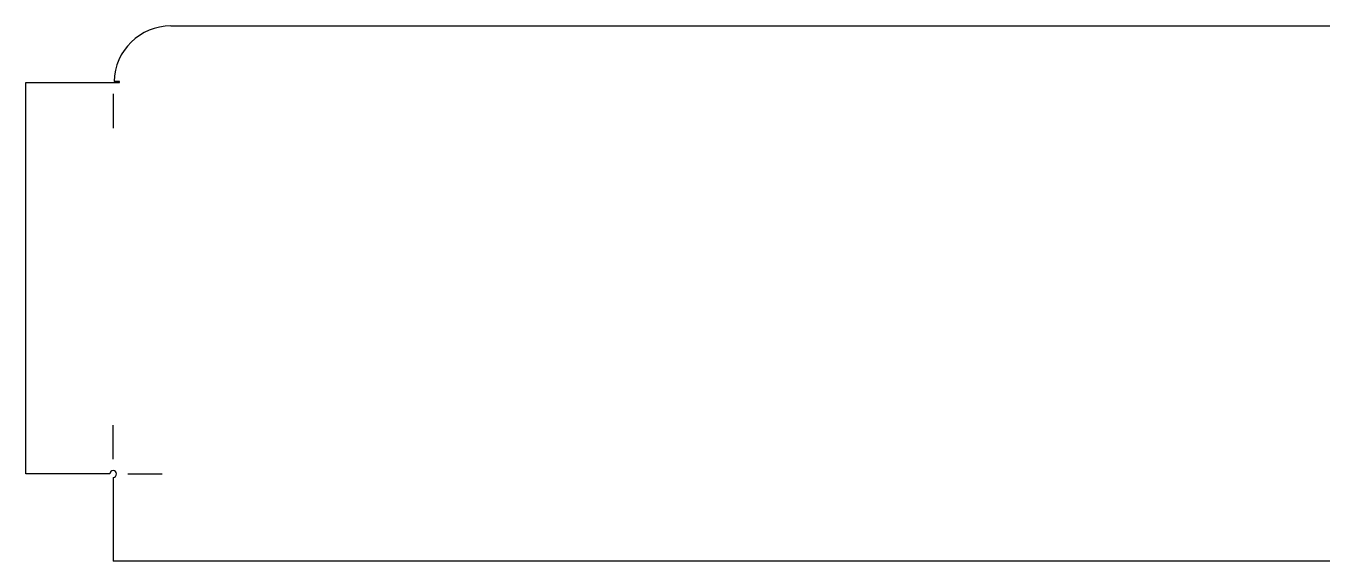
# Model space of a CAD drawing. Header units: millimetres. Extents: x 0 to 3465, y -2 to 470.
# Drawn here: x 592 to 1733, y -2 to 470 of the extents above; entities that cross this region are included whole.
import ezdxf

# ---------------------------------------------------------------- set-up
doc = ezdxf.new("R2010")
doc.units = ezdxf.units.MM
doc.layers.add('MARCADO', color=2, linetype='Continuous')

msp = doc.modelspace()

# ---------------------------------------------------------------- linework, layer by layer
at = {"color": 7, "linetype": 'Continuous', "lineweight": 25}
msp.add_line((719.4362, 470), (3415.4362, 470), dxfattribs=at)
for p, q in [((674.1362, 421), (669.4462, 421)), ((668.6362, 72.2), (668.6362, -1.6)), ((3465.4362, -1.6), (668.6362, -1.6))]:
    msp.add_line(p, q)
msp.add_lwpolyline([(665.6362, 75.2), (591.8362, 75.2), (591.8362, 420), (674.1362, 420), (674.1362, 421)])
msp.add_arc((719.4362, 420), 50, 90, 178.854008, dxfattribs=at)
msp.add_arc((668.6362, 75.2), 3, 270, 180)
at = {"layer": 'MARCADO'}
for p, q in [((668.6362, 410), (668.6362, 380)), ((668.6362, 88.2), (668.6362, 118.2)), ((681.6362, 75.2), (711.6362, 75.2))]:
    msp.add_line(p, q, dxfattribs=at)

doc.saveas('drawing.dxf')
